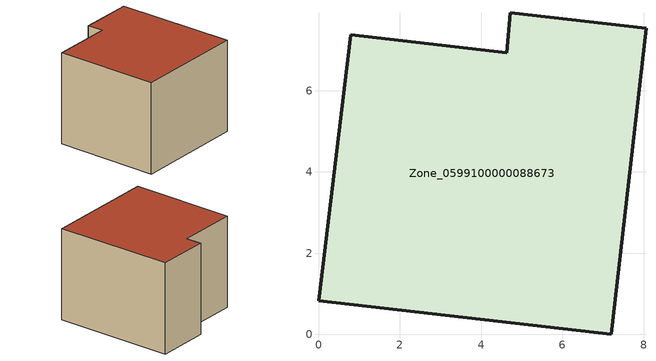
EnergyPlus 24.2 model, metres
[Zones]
Zone_0599100000088673
 floor ground (C_G): 7.21,0 0,0.82 0.79,7.37 4.63,6.93 4.72,7.92 8.06,7.54 z0
 wall outside (C_F): 4.72,7.92 4.63,6.93 0.79,7.37 0,0.82 7.21,0 8.06,7.54 4.72,7.92 z0:5.85
 roof outside (C_R): 7.21,0 8.06,7.54 4.72,7.92 4.63,6.93 0.79,7.37 0,0.82 z5.85
[BUILDING]
Pand.0599100000088673: North Axis=0; Terrain=City; Loads Convergence Tolerance Value=0.04; Temperature Convergence Tolerance Value=0.4; Solar Distribution=FullExterior; Maximum Number of Warmup Days=25; Minimum Number of Warmup Days=1
[Site:Location]
Rotterdam.The.Hague.AP_ZH_NLD Design_Conditions: Latitude=51.96; Longitude=4.45; Time Zone=1; Elevation=-4.5
[SITE:GROUNDTEMPERATURE:BUILDINGSURFACE]
18, 18, 18, 18, 18, 18, 18, 18, 18, 18, 18, 18
[MATERIAL] Thermal Absorptance=0.9; Solar Absorptance=0.7; Visible Absorptance=0.7
Name | Roughness | Thickness | Conductivity | Density | Specific Heat
G.TI.1975-1991 | MediumSmooth | 0.15 | 0.288461 | 540 | 1210
F.TI.1975-1991 | Rough | 0.3 | 0.230769 | 1920 | 840
R.TI.1975-1991 | MediumRough | 0.2 | 0.153846 | 1500 | 1000
[CONSTRUCTION]
C_G: G.TI.1975-1991
C_F: F.TI.1975-1991
C_R: R.TI.1975-1991
[ZONE]
Zone_0599100000088673: Type=1; Multiplier=1; Ceiling Height=Autocalculate; Volume=Autocalculate; Floor Area=autocalculate; Part of Total Floor Area=Yes
[ZONEINFILTRATION:DESIGNFLOWRATE]
Infil_Zone_0599100000088673: Zone or ZoneList or Space or SpaceList=Zone_0599100000088673; Schedule=AlwaysOn; Design Flow Rate Calculation Method=Flow/Area; Flow Rate per Floor Area=0.003; Constant Term Coefficient=1; Temperature Term Coefficient=0; Velocity Term Coefficient=0; Velocity Squared Term Coefficient=0
[HVACTEMPLATE:ZONE:IDEALLOADSAIRSYSTEM]
Zone_0599100000088673: Maximum Heating Supply Air Temperature=50; Minimum Cooling Supply Air Temperature=13; Maximum Heating Supply Air Humidity Ratio=0.0156; Minimum Cooling Supply Air Humidity Ratio=0.0077; Heating Limit=NoLimit; Cooling Limit=NoLimit; Dehumidification Control Type=ConstantSensibleHeatRatio; Cooling Sensible Heat Ratio=0.7; Dehumidification Setpoint=60; Humidification Control Type=None; Humidification Setpoint=30; Outdoor Air Method=None; Outdoor Air Flow Rate per Person=0.00944; Outdoor Air Flow Rate per Zone Floor Area=0; Outdoor Air Flow Rate per Zone=0; Demand Controlled Ventilation Type=None; Outdoor Air Economizer Type=NoEconomizer; Heat Recovery Type=None; Sensible Heat Recovery Effectiveness=0.7; Latent Heat Recovery Effectiveness=0.65
[ZONECONTROL:THERMOSTAT]
ThermostatControl_Zone_0599100000088673: Zone or ZoneList=Zone_0599100000088673; Control Type Schedule=DualSetpointControlType; Control 1=Thermostat_Zone_0599100000088673; Temperature Difference Between Cutout And Setpoint=0
[THERMOSTATSETPOINT:DUALSETPOINT]
Thermostat_Zone_0599100000088673: Heating Setpoint Temperature Schedule=HeatingSetpoint_Zone_0599100000088673; Cooling Setpoint Temperature Schedule=CoolingSetpoint_Zone_0599100000088673
[SCHEDULE:COMPACT]
HeatingSetpoint_Zone_0599100000088673: Through: 12/31, For: AllDays, Until: 24:00, 21
CoolingSetpoint_Zone_0599100000088673: Through: 12/31, For: AllDays, Until: 24:00, 24
DualSetpointControlType: Through: 12/31, For: AllDays, Until: 24:00, 4
AlwaysOn: Through: 12/31, For: AllDays, Until: 24:00, 1
